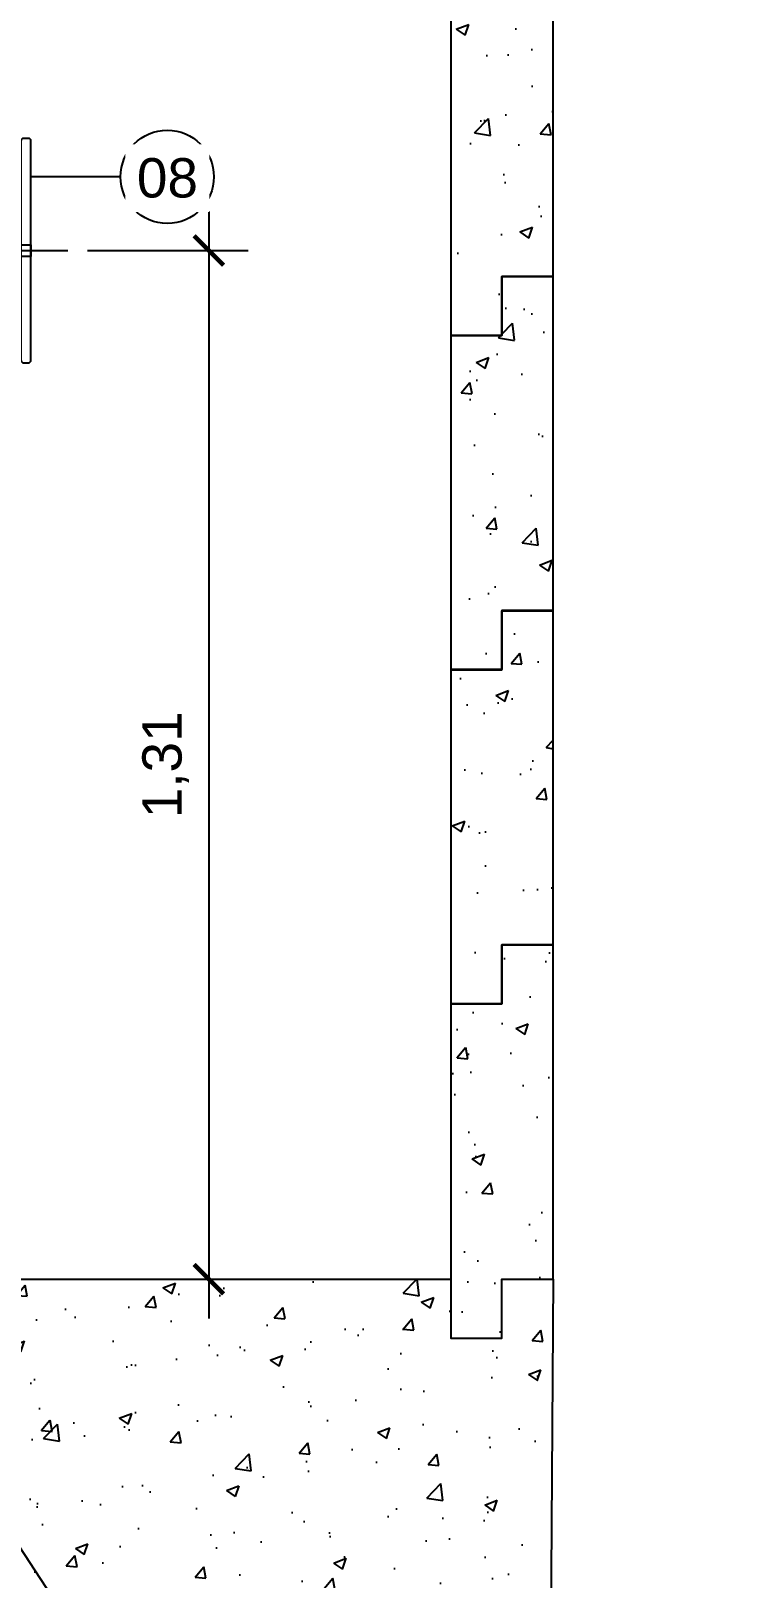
# Model space of a CAD drawing. Extents: x -160 to 364724, y -100 to 7353297.
# Drawn here: x 361702.5 to 361703.393, y 7348035.311 to 7348037.278 of the extents above; entities that cross this region are included whole.
import ezdxf
from ezdxf.enums import TextEntityAlignment as Align

# ---------------------------------------------------------------- set-up
doc = ezdxf.new("R2010")
doc.units = 0
doc.header["$LTSCALE"] = 5
doc.linetypes.add('SGC_DASHDOT', pattern=[1, 0.5, -0.25, 0, -0.25])
for name, color, linetype in [('BOLA LM', 1, 'Continuous'), ('FLANGES', 2, 'Continuous'), ('PAREDE CONCRETO CORTE', 5, 'Continuous'), ('Q-PLATO', 5, 'Continuous'), ('SANC_COTAS', 1, 'Continuous'), ('SANC_TEXTO', 2, 'Continuous'), ('SGC-Eixos', 253, 'SGC_DASHDOT'), ('SGC-Valvulas (Acionamento)', 2, 'Continuous'), ('SGC-Valvulas (Linhas Externas)', 3, 'Continuous'), ('VEGETAÇÃO', 7, 'Continuous')]:
    doc.layers.add(name, color=color, linetype=linetype)
doc.styles.add('R-80', font='arial.ttf')
doc.dimstyles.new('GERAL - 25', dxfattribs={"dimscale": 0.025, "dimtxt": 2, "dimasz": 1.5, "dimexe": 2, "dimexo": 1, "dimgap": 1, "dimtad": 1, "dimzin": 0, "dimtxsty": 'R-80', "dimblk": 'ARCHTICK', "dimcen": 0, "dimdle": 2, "dimclrd": 1, "dimclre": 1, "dimclrt": 2, "dimadec": 0, "dimazin": 0, "dimtfac": 0.5, "dimtmove": 2, "dimatfit": 3, "dimldrblk": 'OPEN90', "dimfxl": 1, "dimtolj": 1, "dimtzin": 0, "dimarcsym": 0})
doc.dimstyles.new('LEADER - 25', dxfattribs={"dimscale": 0.025, "dimtxt": 2, "dimasz": 1.5, "dimexe": 2, "dimexo": 1, "dimgap": 1, "dimtad": 1, "dimzin": 0, "dimtxsty": 'R-80', "dimcen": 0, "dimdle": 2, "dimclrd": 1, "dimclre": 1, "dimclrt": 2, "dimadec": 0, "dimazin": 0, "dimtfac": 0.5, "dimtmove": 2, "dimatfit": 3, "dimfxl": 1, "dimtolj": 1, "dimtzin": 0, "dimarcsym": 0})
pattern_1 = [(50, (361716.27035, 7348036.84485), (0.1639662, -0.0143452), [0.017145, -0.188595]), (355, (361716.27035, 7348036.84485), (-0.031719, 0.1719512), [0.013716, -0.1508765]), (100.4514, (361716.28401, 7348036.84365), (0.1322471, 0.157606), [0.014571, -0.1602812]), (46.1842, (361716.27035, 7348036.89057), (0.243971, -0.037838), [0.0257175, -0.2828925]), (96.6356, (361716.29068, 7348036.88742), (0.2136637, 0.2226835), [0.0218565, -0.240422]), (351.1842, (361716.27035, 7348036.89057), (0.2136637, 0.2226835), [0.020574, -0.2263138]), (21, (361716.2932, 7348036.87914), (0.136453, -0.0920387), [0.017145, -0.188595]), (326, (361716.2932, 7348036.87914), (0.0556218, 0.1657692), [0.013716, -0.150876]), (71.4514, (361716.30458, 7348036.87147), (0.1920748, 0.0737305), [0.014571, -0.160281]), (37.5, (361716.270346, 7348036.84485), (0.00277974, 0.07609953), [0, -0.1490472, 0, -0.153162, 0, -0.1514475]), (7.5, (361716.270346, 7348036.84485), (0.0601377, 0.0901625), [0, -0.0873252, 0, -0.1456182, 0, -0.0577215]), (327.5, (361716.21937, 7348036.84485), (0.12203154, -0.00515587), [0, -0.05715, 0, -0.178308, 0, -0.236601]), (317.5, (361716.19651, 7348036.84485), (0.1333163, 0.0228838), [0, -0.074295, 0, -0.1184148, 0, -0.168021])]

# ---------------------------------------------------------------- blocks, each defined once
blk = doc.blocks.new('SG_1_R23FC10_D100', base_point=(3190.0192, 1643.3186))
at = {"layer": 'FLANGES'}
blk.add_line((3190.0414, 1643.6067), (3189.997, 1643.6067), dxfattribs=at)
blk.add_lwpolyline([(3190.0414, 1643.5868), (3190.0414, 1643.6166), (3189.997, 1643.6166), (3189.997, 1643.5868)], dxfattribs=at)
for points in [[(3189.9242, 1643.2086), (3189.9242, 1643.4286), (3189.9432, 1643.4286), (3189.9432, 1643.2086)], [(3190.1142, 1643.2086), (3190.1142, 1643.4286), (3190.0952, 1643.4286), (3190.0952, 1643.2086)]]:
    blk.add_lwpolyline(points, close=True, dxfattribs=at)
at = {"layer": 'SGC-Valvulas (Acionamento)', "color": 3}
blk.add_lwpolyline([(3189.8798, 1643.6546), (3190.1586, 1643.6546, -0.414214), (3190.1618, 1643.6514), (3190.1618, 1643.6451, -0.414214), (3190.1586, 1643.6419), (3189.8798, 1643.6419, -0.414214), (3189.8766, 1643.6451), (3189.8766, 1643.6514, -0.414214)], format="xyb", close=True, dxfattribs=at)
at = {"layer": 'SGC-Valvulas (Acionamento)'}
blk.add_lwpolyline([(3190.0266, 1643.6166), (3190.0266, 1643.6546), (3190.0118, 1643.6546), (3190.0118, 1643.6166)], dxfattribs=at)
at = {"layer": 'SGC-Valvulas (Linhas Externas)'}
for p, q in [((3189.9527, 1643.3776), (3189.9527, 1643.4286)), ((3190.0857, 1643.3776), (3190.0857, 1643.4286)), ((3189.9432, 1643.3776), (3189.9527, 1643.3776)), ((3190.0952, 1643.3776), (3190.0857, 1643.3776)), ((3190.0952, 1643.2596), (3189.9432, 1643.2596))]:
    blk.add_line(p, q, dxfattribs=at)
blk.add_lwpolyline([(3190.0544, 1643.2818), (3190.0544, 1643.3881, -0.198912), (3190.0608, 1643.4037), (3190.0792, 1643.4221, 0.198912), (3190.0857, 1643.4378), (3190.0857, 1643.5646, 0.414214), (3190.0635, 1643.5868), (3189.9749, 1643.5868, 0.414214), (3189.9527, 1643.5646), (3189.9527, 1643.4378, 0.198912), (3189.9592, 1643.4221), (3189.9776, 1643.4037, -0.198912), (3189.984, 1643.3881), (3189.984, 1643.2818, 0.414214), (3190.0062, 1643.2596), (3190.0322, 1643.2596, 0.414214)], format="xyb", close=True, dxfattribs=at)
for points in [[(3189.9527, 1643.5077), (3189.9776, 1643.4828, -0.198912), (3189.984, 1643.4672), (3189.984, 1643.3972)], [(3190.0857, 1643.5077), (3190.0608, 1643.4828, 0.198912), (3190.0544, 1643.4672), (3190.0544, 1643.3972)]]:
    blk.add_lwpolyline(points, format="xyb", dxfattribs=at)
blk = doc.blocks.new('_ARCHTICK')
at = {"color": 0, "linetype": 'ByBlock', "const_width": 0.15}
blk.add_lwpolyline([(-0.5, -0.5), (0.5, 0.5)], dxfattribs=at)
blk = doc.blocks.new('*D448')
at = {"layer": 'Defpoints', "color": 0, "transparency": 16777216}
for p in [(361702.5471, 7348036.9986), (361702.6762, 7348035.6908), (361702.7263, 7348035.6908)]:
    blk.add_point(p, dxfattribs=at)
at = {"layer": 'SANC_COTAS', "color": 1, "lineweight": -2, "transparency": 16777216}
for p, q in [((361702.7263, 7348037.0486), (361702.7263, 7348035.6408)), ((361702.5721, 7348036.9986), (361702.7763, 7348036.9986)), ((361702.7012, 7348035.6908), (361702.7763, 7348035.6908))]:
    blk.add_line(p, q, dxfattribs=at)
at = {"layer": 'SANC_COTAS', "color": 1, "lineweight": -2, "transparency": 16777216, "xscale": 0.03750000000000001, "yscale": 0.03750000000000001, "zscale": 0.03750000000000001}
for p, rotation in [((361702.7263, 7348036.9986), 90), ((361702.7263, 7348035.6908), 270)]:
    blk.add_blockref('_ARCHTICK', p, dxfattribs=dict(at, rotation=rotation))
at = {"layer": 'SANC_COTAS', "color": 2, "transparency": 16777216, "insert": (361702.6713, 7348036.3447), "char_height": 0.05, "attachment_point": 5, "rotation": 90, "style": 'R-80'}
blk.add_mtext('\\A1;1,31', dxfattribs=at)
blk = doc.blocks.new('_Open90')
at = {"color": 0, "linetype": 'ByBlock', "lineweight": -2}
for p, q in [((0, 0), (-1, 0)), ((-0.5, 0.5), (0, 0)), ((0, 0), (-0.5, -0.5))]:
    blk.add_line(p, q, dxfattribs=at)

msp = doc.modelspace()

# ---------------------------------------------------------------- hatches: boundary and pattern name
at = {"layer": 'VEGETAÇÃO'}
h = msp.add_hatch(dxfattribs=at)
h.set_pattern_fill('AR-CONC', color=1, scale=0.0009)
h.set_pattern_definition(pattern_1)
h.paths.add_polyline_path([(361703.1641, 7348036.9658), (361703.1641, 7348037.3908), (361703.0991, 7348037.3908), (361703.0991, 7348037.3158), (361703.0341, 7348037.3158), (361703.0341, 7348036.8908), (361703.0991, 7348036.8908), (361703.0991, 7348036.9658)])
h = msp.add_hatch(dxfattribs=at)
h.set_pattern_fill('AR-CONC', color=1, scale=0.0009)
h.set_pattern_definition(pattern_1)
h.paths.add_polyline_path([(361703.1641, 7348036.5408), (361703.1641, 7348036.9658), (361703.0991, 7348036.9658), (361703.0991, 7348036.8908), (361703.0341, 7348036.8908), (361703.0341, 7348036.4658), (361703.0991, 7348036.4658), (361703.0991, 7348036.5408)])
h = msp.add_hatch(dxfattribs=at)
h.set_pattern_fill('AR-CONC', color=1, scale=0.0009)
h.set_pattern_definition(pattern_1)
h.paths.add_polyline_path([(361703.1641, 7348036.1158), (361703.1641, 7348036.5408), (361703.0991, 7348036.5408), (361703.0991, 7348036.4658), (361703.0341, 7348036.4658), (361703.0341, 7348036.0408), (361703.0991, 7348036.0408), (361703.0991, 7348036.1158)])
h = msp.add_hatch(dxfattribs=at)
h.set_pattern_fill('AR-CONC', color=1, scale=0.0009)
h.set_pattern_definition(pattern_1)
h.paths.add_polyline_path([(361703.1641, 7348035.6908), (361703.1641, 7348036.1158), (361703.0991, 7348036.1158), (361703.0991, 7348036.0408), (361703.0341, 7348036.0408), (361703.0341, 7348035.6158), (361703.0991, 7348035.6158), (361703.0991, 7348035.6908)])
h = msp.add_hatch(dxfattribs=at)
h.set_pattern_fill('AR-CONC', color=1, scale=0.0009)
h.set_pattern_definition([(50, (361702.97331, 7348035.62697), (0.163966, -0.014345), [0.017145, -0.188595]), (355, (361702.97331, 7348035.62697), (-0.031719, 0.171951), [0.013716, -0.150877]), (100.4514, (361702.98697, 7348035.62577), (0.132247, 0.157606), [0.014571, -0.160281]), (46.184, (361702.9733, 7348035.67269), (0.243971, -0.037838), [0.025717, -0.282892]), (96.636, (361702.99364, 7348035.66953), (0.213664, 0.222684), [0.021857, -0.240422]), (351.184, (361702.9733, 7348035.67269), (0.213664, 0.222684), [0.020574, -0.226314]), (21, (361702.99617, 7348035.66126), (0.136453, -0.092039), [0.017145, -0.188595]), (326, (361702.99617, 7348035.66126), (0.055622, 0.165769), [0.013716, -0.150876]), (71.4514, (361703.00754, 7348035.65359), (0.192075, 0.0737305), [0.014571, -0.160281]), (37.5, (361702.97331, 7348035.626966), (0.0027797, 0.0760995), [0, -0.1490472, 0, -0.153162, 0, -0.1514475]), (7.5, (361702.97331, 7348035.62697), (0.0601377, 0.0901625), [0, -0.0873252, 0, -0.1456182, 0, -0.0577215]), (327.5, (361702.92233, 7348035.626966), (0.1220315, -0.0051559), [0, -0.05715, 0, -0.178308, 0, -0.236601]), (317.5, (361702.89947, 7348035.62697), (0.1333163, 0.022884), [0, -0.074295, 0, -0.118415, 0, -0.168021])])
h.paths.add_polyline_path([(361700.4041, 7348035.6908), (361700.9041, 7348035.6908), (361700.4691, 7348035.6908), (361700.4691, 7348035.6158), (361700.5341, 7348035.6158), (361700.5341, 7348035.6908), (361703.0341, 7348035.6908), (361703.0341, 7348035.6158), (361703.0991, 7348035.6158), (361703.0991, 7348035.6908), (361702.6641, 7348035.6908), (361703.161, 7348035.6908), (361703.161, 7348035.1908), (361700.4041, 7348035.1908)])

# ---------------------------------------------------------------- linework, layer by layer
at = {"layer": 'BOLA LM'}
msp.add_line((361702.6141, 7348037.0924), (361702.5, 7348037.0924), dxfattribs=at)
msp.add_circle((361702.6734, 7348037.0924), 0.0593, dxfattribs=at)
at = {"layer": 'PAREDE CONCRETO CORTE', "flags": 128}
for points in [[(361703.1641, 7348036.9656), (361703.1641, 7348037.3906), (361703.0991, 7348037.3906), (361703.0991, 7348037.3156), (361703.0341, 7348037.3156), (361703.0341, 7348036.8906), (361703.0991, 7348036.8906), (361703.0991, 7348036.9656)], [(361703.1641, 7348036.5406), (361703.1641, 7348036.9656), (361703.0991, 7348036.9656), (361703.0991, 7348036.8906), (361703.0341, 7348036.8906), (361703.0341, 7348036.4656), (361703.0991, 7348036.4656), (361703.0991, 7348036.5406)], [(361703.1641, 7348036.1158), (361703.1641, 7348036.5408), (361703.0991, 7348036.5408), (361703.0991, 7348036.4658), (361703.0341, 7348036.4658), (361703.0341, 7348036.0408), (361703.0991, 7348036.0408), (361703.0991, 7348036.1158)], [(361703.1641, 7348035.6908), (361703.1641, 7348036.1158), (361703.0991, 7348036.1158), (361703.0991, 7348036.0408), (361703.0341, 7348036.0408), (361703.0341, 7348035.6158), (361703.0991, 7348035.6158), (361703.0991, 7348035.6908)]]:
    msp.add_lwpolyline(points, close=True, dxfattribs=at)
for points in [[(361703.1641, 7348035.6908), (361703.1641, 7348035.6908), (361703.161, 7348035.1908), (361700.4041, 7348035.1908), (361700.4041, 7348035.6908), (361700.4041, 7348035.6908)], [(361700.5341, 7348035.6908), (361703.0341, 7348035.6908)]]:
    msp.add_lwpolyline(points, dxfattribs=at)
at = {"layer": 'SGC-Eixos', "ltscale": 0.3}
msp.add_line((361702.105, 7348036.9986), (361702.5471, 7348036.9986), dxfattribs=at)

# ---------------------------------------------------------------- block references
at = {"layer": 'SGC-Valvulas (Linhas Externas)', "xscale": -1, "rotation": 270}
msp.add_blockref('SG_1_R23FC10_D100', (361702.164, 7348036.9986), dxfattribs=at)

# ---------------------------------------------------------------- dimensions: what is measured, and where the dimension line sits
at = {"layer": 'SANC_COTAS'}
dim = msp.add_linear_dim(base=(361702.7263, 7348035.6908), p1=(361702.5471, 7348036.9986), p2=(361702.6762, 7348035.6908), angle=90, dimstyle='GERAL - 25', dxfattribs=at)
dim.commit()
dim.dimension.update_dxf_attribs({"geometry": '*D448', "text_midpoint": (361702.6713, 7348036.3447)})

# ---------------------------------------------------------------- leaders
msp.add_leader([(361702.1458, 7348035.8664), (361702.8757, 7348034.7569)], dimstyle='LEADER - 25', dxfattribs=at)

# ---------------------------------------------------------------- next in the draw order: wipeouts: each hides what was drawn before it
msp.add_wipeout([(361702.6201, 7348037.0478), (361702.7268, 7348037.0478), (361702.7268, 7348037.1338), (361702.6201, 7348037.1338)]).dxf.layer = 'SANC_TEXTO'

# ---------------------------------------------------------------- next in the draw order: linework, layer by layer
at = {"layer": 'Q-PLATO'}
msp.add_circle((361680.2092, 7348035.5226), 46.9117, dxfattribs=at)

# ---------------------------------------------------------------- next in the draw order: texts
at = {"layer": 'SANC_TEXTO', "style": 'R-80'}
msp.add_text('08', height=0.05, dxfattribs=at).set_placement((361702.6736, 7348037.0661), align=Align.CENTER)

doc.saveas('drawing.dxf')
